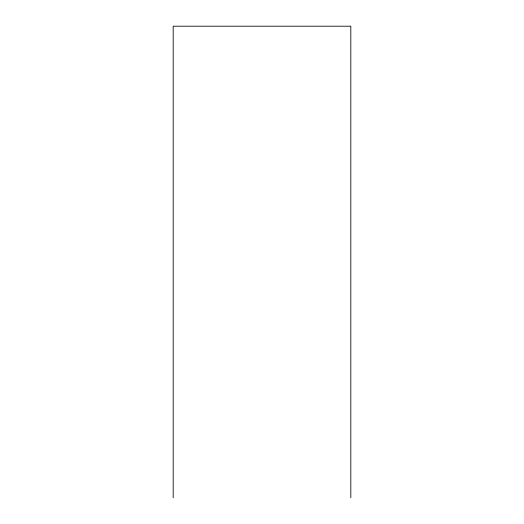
<?xml version="1.0" encoding="UTF-8"?>
<svg xmlns="http://www.w3.org/2000/svg" width="524" height="524" viewBox="0 0 524 524"><rect width="100%" height="100%" fill="white"/><g stroke="black" fill="none" stroke-linecap="round" stroke-linejoin="round"><path stroke-width="0.79" d="M350.811 497.8L350.811 26.2L173.189 26.2L173.189 497.8"/></g></svg>
